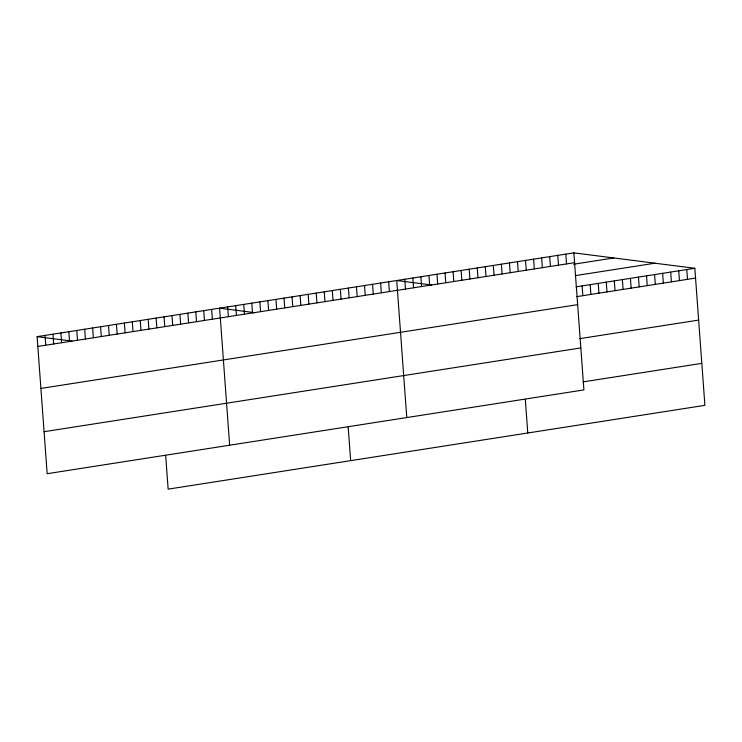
<?xml version="1.0" encoding="UTF-8"?>
<svg xmlns="http://www.w3.org/2000/svg" width="742" height="742" viewBox="0 0 742 742"><rect width="100%" height="100%" fill="white"/><g stroke="black" fill="none" stroke-linecap="round" stroke-linejoin="round"><path stroke-width="1.11" d="M573.854 252.864L583.917 389.912L47.163 473.702L37.1 336.655L573.854 252.864L694.837 268.298L704.9 405.345L168.146 489.136L165.679 455.542M37.823 346.449L574.568 262.659M573.52 264.245L613.773 257.956M575.402 275.616L654.908 263.206M576.08 286.839L694.837 268.298M576.803 296.633L695.551 278.092M40.903 388.437L577.656 304.647M579.882 338.63L698.639 320.09M44.084 431.705L580.828 347.915M583.064 381.889L701.821 363.357M431.658 284.974L396.72 280.513L406.783 417.56M254.534 312.623L219.595 308.162L229.658 445.209M37.1 336.655L72.039 341.107M686.786 269.559L687.5 279.354M678.735 270.811L679.449 280.606M670.685 272.073L671.399 281.867M662.634 273.325L663.348 283.119M654.583 274.586L655.297 284.381M646.532 275.838L647.247 285.633M638.482 277.1L639.196 286.894M630.422 278.352L631.145 288.146M622.371 279.613L623.094 289.408M614.32 280.866L615.044 290.66M606.27 282.127L606.993 291.921M598.219 283.379L598.942 293.173M590.168 284.64L590.892 294.435M582.118 285.893L582.841 295.687M565.803 254.116L566.517 263.911M557.743 255.378L558.466 265.172M549.692 256.63L550.416 266.424M541.641 257.891L542.365 267.686M533.591 259.143L534.314 268.938M525.54 260.405L526.264 270.199M517.489 261.657L518.213 271.451M525.308 399.4L527.775 433.003M509.439 262.918L510.162 272.713M501.388 264.171L502.111 273.965M493.337 265.432L494.061 275.226M485.287 266.684L486.01 276.478M477.236 267.945L477.95 277.74M469.185 269.198L469.899 278.992M461.134 270.459L461.849 280.253M453.084 271.711L453.798 281.506M445.033 272.973L445.747 282.767M436.982 274.225L437.697 284.019M428.932 275.486L429.646 285.28M420.872 276.738L421.595 286.533M412.821 278L413.544 287.794M404.77 279.252L405.494 289.046M388.669 281.765L389.392 291.56M380.618 283.027L381.342 292.821M372.567 284.279L373.291 294.082M364.517 285.54L365.24 295.335M356.466 286.792L357.19 296.596M348.415 288.054L349.13 297.848M340.365 289.306L341.079 299.109M348.174 427.058L350.641 460.652M332.314 290.567L333.028 300.362M324.263 291.829L324.977 301.623M316.213 293.081L316.927 302.875M308.162 294.342L308.876 304.137M300.111 295.594L300.825 305.389M292.06 296.856L292.775 306.65M284 298.108L284.724 307.902M275.95 299.369L276.673 309.164M267.899 300.621L268.623 310.416M259.848 301.883L260.572 311.677M251.798 303.135L252.521 312.929M243.747 304.396L244.47 314.191M235.696 305.648L236.42 315.443M227.646 306.91L228.369 316.704M211.665 309.405L212.379 319.199M203.725 310.638L204.449 320.433M195.795 311.881L196.509 321.676M187.856 313.115L188.579 322.909M179.926 314.358L180.64 324.152M171.986 315.591L172.71 325.395M164.056 316.834L164.77 326.628M156.117 318.077L156.84 327.871M148.187 319.31L148.901 329.105M140.247 320.553L140.971 330.348M132.317 321.787L133.031 331.581M124.378 323.03L125.101 332.824M116.448 324.263L117.162 334.058M108.508 325.506L109.232 335.301M100.578 326.74L101.292 336.534M92.639 327.983L93.362 337.777M84.709 329.216L85.423 339.02M76.769 330.459L77.493 340.253M68.839 331.702L69.553 341.496M60.9 332.935L61.623 342.73M52.97 334.178L53.693 343.973M45.03 335.412L45.754 345.206"/></g></svg>
